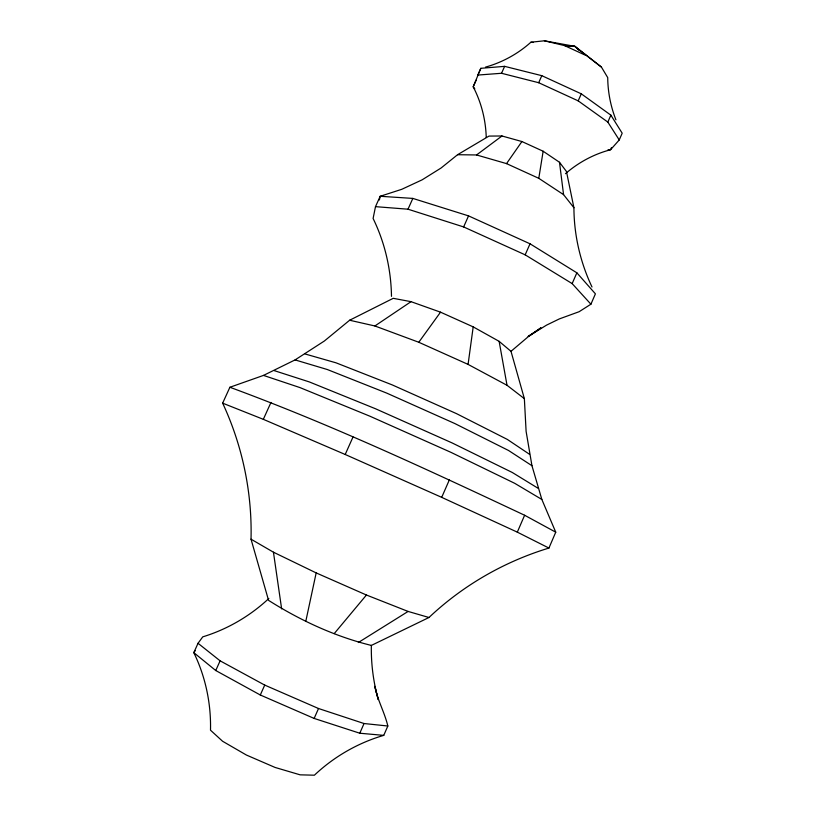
<?xml version="1.0" encoding="UTF-8"?>
<svg xmlns="http://www.w3.org/2000/svg" width="816" height="816" viewBox="0 0 816 816"><rect width="100%" height="100%" fill="white"/><g stroke="black" fill="none" stroke-linecap="round" stroke-linejoin="round"><path stroke-width="1.22" d="M371.362 645.425C334.999 636.5 300.145 620.364 268.566 600.372L251.022 539.182C252.226 492.446 242.383 445.526 222.646 403.155L229.898 387.263L263.486 375.411L295.076 359.907L324.34 341.027L349.625 320.239L393.23 298.319L411.019 301.665L440.528 312.171L473.198 326.879L499.127 341.343L511 351.329L524.362 398.647L526.106 431.358L531.95 465.701L541.844 499.453L555.747 532.185L548.923 548.066C504.308 561.571 462.866 585.47 428.981 617.498L371.362 645.425C370.984 663.673 373.361 681.972 378.247 699.557L374.819 686.307C377.482 700.108 384.632 712.419 387.835 726.005L383.755 735.369C357.908 742.897 333.958 756.718 314.395 775.2L300.125 774.833L275.084 767.448L246.391 755.035L222.595 741.265L210.497 730.187C211.16 703.504 205.489 676.658 193.81 652.647L198.033 643.283L202.766 636.847C227.338 629.34 250.084 616.039 268.841 598.495M524.362 398.647L507.022 385.285L468.078 364.395L473.198 326.879M591.998 286.987C580.319 262.303 574.005 235.069 573.923 207.743L563.57 194.647L538.795 178.327L543.14 151.235L521.914 141.535L501.983 135.986L488.998 136.088L457.572 154.714L441.099 167.994L422.127 179.836L401.737 189.322L380.185 196.279L375.493 206.652L373.096 218.474C384.907 242.648 391.078 269.464 391.486 296.351M379.399 199.961L380.185 196.279L412.845 198.41L468.547 215.883L530.033 243.8L576.861 272.819L595.415 293.842L590.917 304.205L579.146 311.702L559.368 318.903L546.567 325.115L528.166 336.457L540.957 327.838L528.044 336.875L511 351.329M305.827 621.18L316.169 572.903L273.442 552.197L251.022 539.182M565.478 173.686C578.442 162.445 593.926 154.071 610.552 149.756L619.242 139.954L622.19 133.202L610.868 115.158L581.298 93.83L541.804 75.674L504.635 66.351L480.828 68.309L473.198 86.812C481.328 102.418 485.744 119.901 486.234 137.486M548.923 548.066L517.313 532.144L524.617 515.253C427.706 469.7 330.449 424.279 229.898 387.263M590.917 304.205L572.159 283.601L576.861 272.819M611.5 147.563L610.552 149.756L608.042 149.736M195.208 650.699L193.81 652.647L215.75 670.528L260.304 694.997L314.15 718.427L359.795 733.227L364.038 723.527L387.835 726.005M572.159 283.601L525.167 254.837L530.033 243.8M517.313 532.144L441.701 497.352L449.381 479.818M619.242 139.954L607.828 122.084L610.868 115.158M607.828 122.084L578.187 100.858L581.298 93.83M314.15 718.427L318.515 708.512L364.038 723.527M375.493 206.652L408 209.202L463.631 226.93L468.547 215.883M260.304 694.997L264.721 685.093L220.106 660.827L198.033 643.283M480.828 68.309L477.799 75.062L501.534 73.277L538.682 82.712L541.804 75.674M501.534 73.277L504.635 66.351M222.646 403.155L263.323 419.322L345.199 454.481L353.032 436.948M408 209.202L412.845 198.41M476.146 80.243L473.198 86.812L474.779 88.791M215.75 670.528L220.106 660.827M263.323 419.322L270.983 402.431M457.572 154.714L476.554 154.958L506.532 163.608L521.914 141.535M349.625 320.239L374.891 325.972L418.781 342.261L440.528 312.171M334.213 633.614L366.435 595.017L408.102 611.439L428.981 617.498M615.927 119.819C610.664 106.396 607.838 92.024 607.726 77.612L601.433 67.096L574.862 46.359L544.384 40.8L530.9 42.218C517.946 53.856 502.289 62.434 485.52 67.116M476.554 154.958L501.983 135.986M374.891 325.972L411.019 301.665M358.336 642.518L408.102 611.439M544.384 40.8L564.509 45.574L574.862 46.359L601.433 67.096M359.795 733.227L383.755 735.369M530.9 42.218L533.409 42.452M568.579 45.767L574.862 46.359L579.431 50.694M305.102 353.981L335.998 362.814L392.292 384.928L456.593 413.681L507.328 439.426L529.543 454.298M295.076 359.907L327.318 369.526L386.733 393.108L454.849 423.555L508.562 450.493L531.95 465.701M274.258 370.637L309.325 381.929L375.554 408.775L452.064 442.904L512.244 472.454L538.101 488.294M263.486 375.411L300.023 387.61L369.934 416.221L451.024 452.38L514.712 483.317L541.844 499.453M264.721 685.093L318.515 708.512M316.169 572.903L366.435 595.017M345.199 454.481L441.701 497.352M418.781 342.261L468.078 364.395M463.631 226.93L525.167 254.837M506.532 163.608L538.795 178.327M564.509 45.574L585.562 55.284M538.682 82.712L578.187 100.858M524.617 515.253L555.747 532.185M543.14 151.235L559.49 162.272L566.447 171.472L573.923 207.743M499.127 341.343L507.022 385.285M273.442 552.197L281.642 608.909M559.49 162.272L563.57 194.647"/></g></svg>
